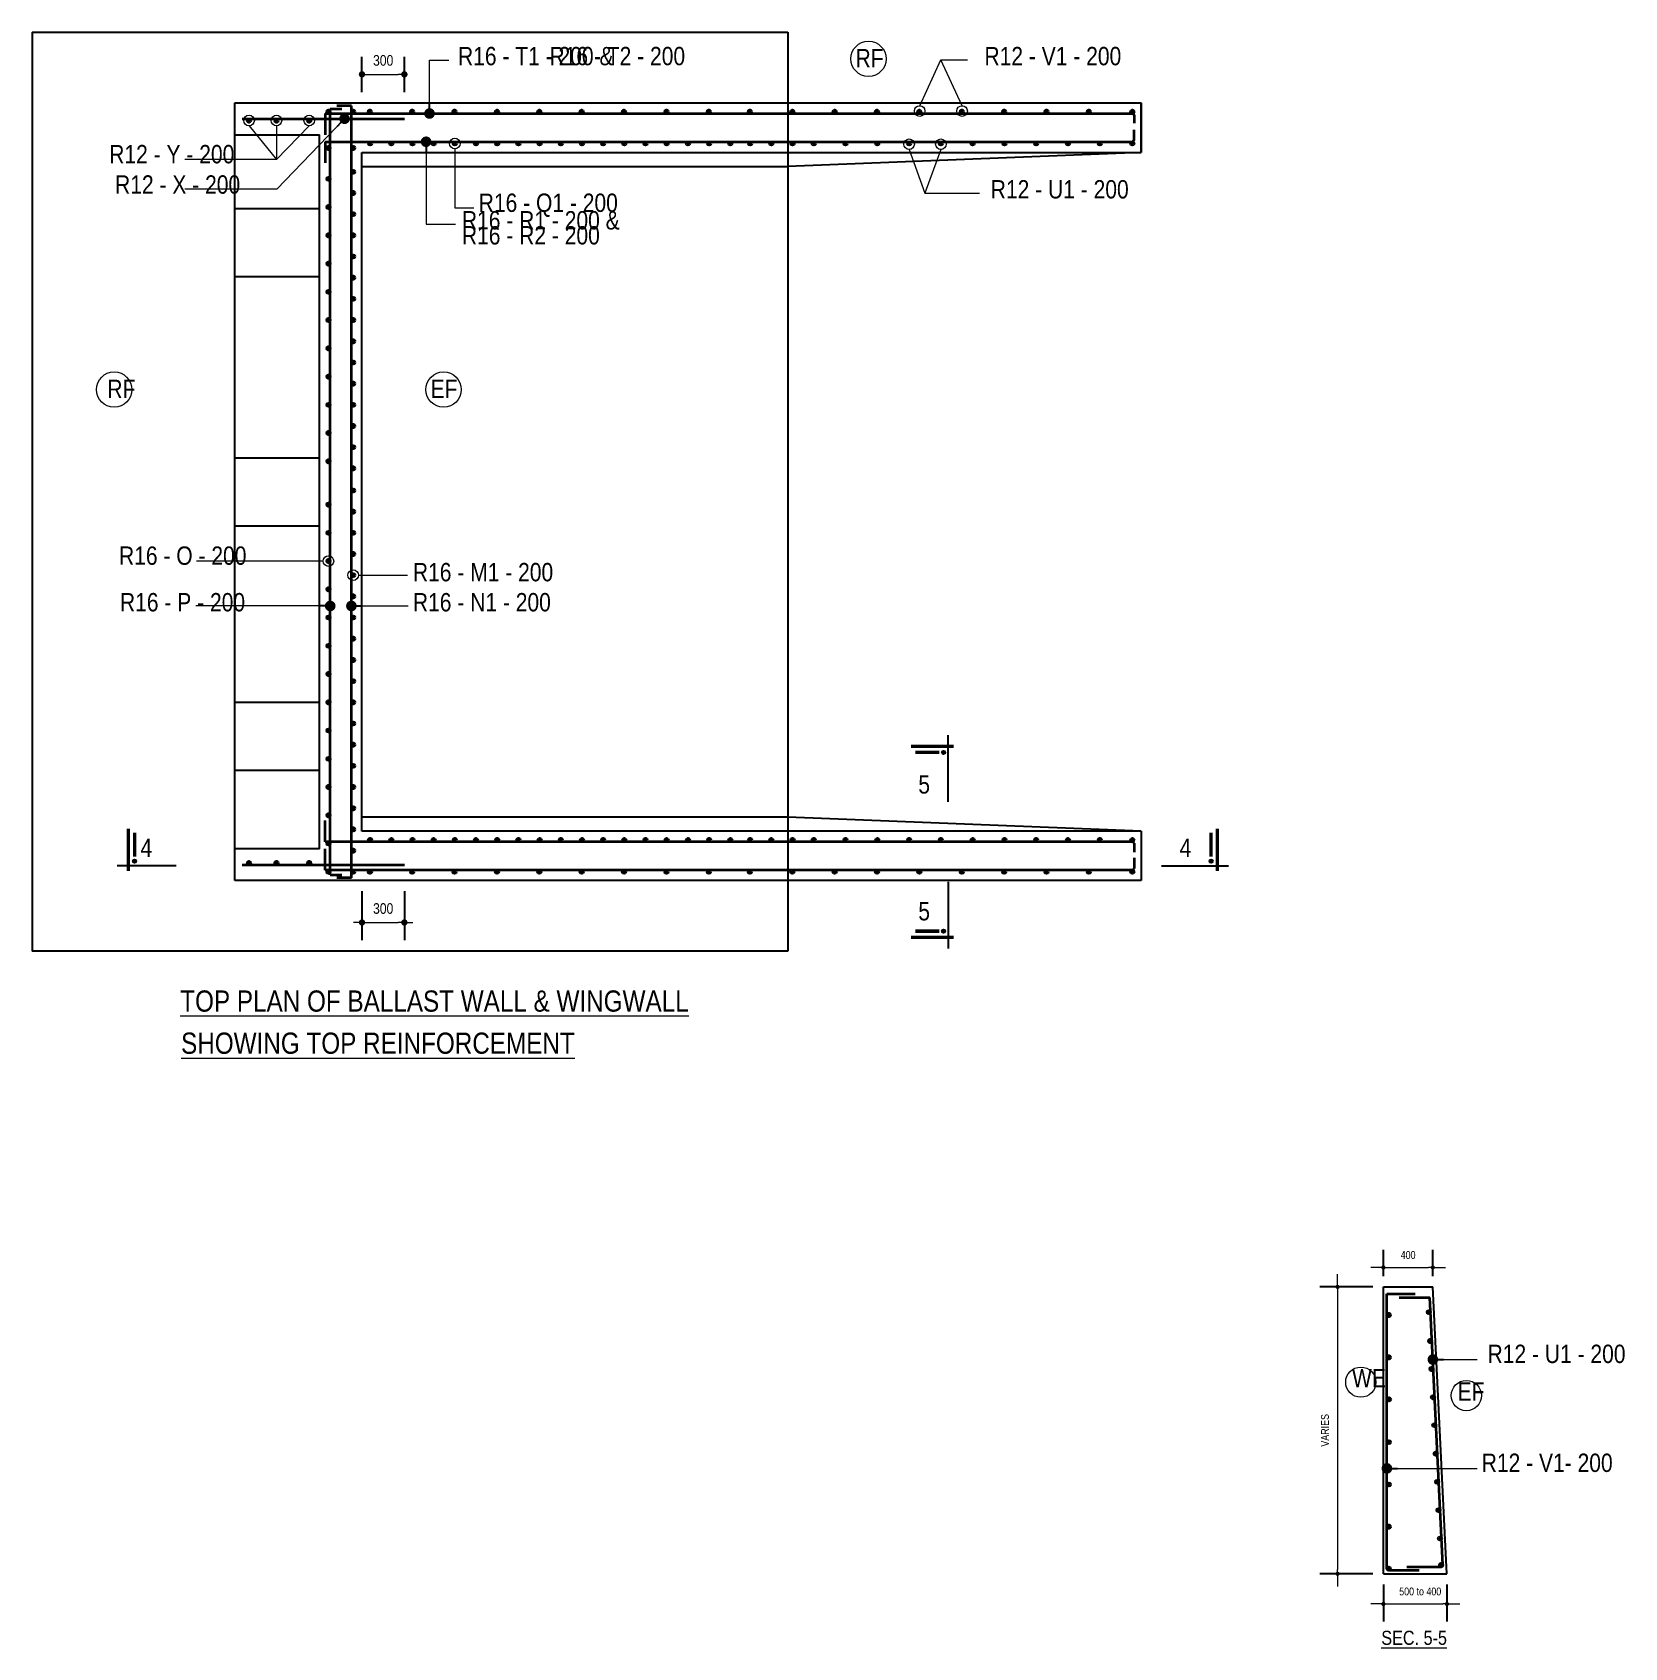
# Model space of a CAD drawing. Header units: millimetres. Extents: x -44822 to 222670, y -173707 to 25116.
# Drawn here: x 164800 to 176073, y -20828 to -9391 of the extents above; entities that cross this region are included whole.
import ezdxf

# ---------------------------------------------------------------- set-up
doc = ezdxf.new("R2010")
doc.units = ezdxf.units.MM
doc.header["$LTSCALE"] = 5
doc.header["$PDMODE"] = 2
for name, color, linetype in [('Abutment W Line', 200, 'Continuous'), ('Extra Line', 70, 'Continuous'), ('L.L', 200, 'Continuous')]:
    doc.layers.add(name, color=color, linetype=linetype)
for name, color, linetype, lineweight in [('Ber', 12, 'Continuous', 35), ('Dimision', 4, 'Continuous', 13), ('Text', 7, 'Continuous', 0)]:
    doc.layers.add(name, color=color, linetype=linetype, lineweight=lineweight)
doc.styles.get("Standard").update_dxf_attribs({"font": 'ARIALN.TTF'})
doc.dimstyles.new('ISO-25', dxfattribs={"dimtxt": 75, "dimasz": 45, "dimexe": 125, "dimexo": 75.625, "dimgap": 60, "dimtad": 1, "dimdec": 0, "dimtxsty": 'Standard', "dimblk": 'DOT', "dimcen": 52.5, "dimclrd": 256, "dimclre": 256, "dimclrt": 256, "dimadec": 0, "dimazin": 0, "dimtfac": 1, "dimtdec": 0, "dimtix": 1, "dimtmove": 0, "dimatfit": 3, "dimldrblk": 'DOT', "dimfxl": 1, "dimlwd": -1, "dimarcsym": 0})

# ---------------------------------------------------------------- blocks, each defined once
blk = doc.blocks.new('_Dot')
at = {"color": 0, "linetype": 'ByBlock', "lineweight": -2}
blk.add_line((-0.5, 0), (-1, 0), dxfattribs=at)
at = {"color": 0, "linetype": 'ByBlock', "const_width": 0.5}
blk.add_lwpolyline([(-0.25, 0, 1), (0.25, 0, 1)], format="xyb", close=True, dxfattribs=at)
blk = doc.blocks.new('*D218')
at = {"layer": 'Defpoints', "color": 0, "lineweight": 50, "transparency": 16777216}
for p in [(174365.1706679075, -18273.23073891256), (174040.4289976003, -20304.73073891257), (174365.1706679075, -20304.73073891257)]:
    blk.add_point(p, dxfattribs=at)
at = {"layer": 'Dimision', "lineweight": -2, "transparency": 16777216}
for p, q in [((174289.5456679075, -18273.23073891256), (173915.4289976003, -18273.23073891256)), ((174289.5456679075, -20304.73073891257), (173915.4289976003, -20304.73073891257))]:
    blk.add_line(p, q, dxfattribs=at)
at = {"layer": 'Dimision', "transparency": 16777216}
blk.add_line((174040.4289976003, -18303.23073891256), (174040.4289976003, -20274.73073891257), dxfattribs=at)
at = {"layer": 'Dimision', "transparency": 16777216, "xscale": 30, "yscale": 30, "zscale": 30}
for p, rotation in [((174040.4289976003, -18273.23073891256), 90), ((174040.4289976003, -20304.73073891257), 270)]:
    blk.add_blockref('_Dot', p, dxfattribs=dict(at, rotation=rotation))
at = {"layer": 'Dimision', "transparency": 16777216, "insert": (173951.9723127435, -19288.98073891261), "char_height": 55, "attachment_point": 5, "rotation": 90}
blk.add_mtext('VARIES ', dxfattribs=at)
blk = doc.blocks.new('*D240')
at = {"layer": 'Defpoints', "color": 0, "lineweight": 50, "transparency": 16777216}
for p in [(174715.1706679075, -18136.13813858928), (174365.1706679075, -18273.23073891256), (174715.1706679075, -18273.23073891256)]:
    blk.add_point(p, dxfattribs=at)
at = {"layer": 'Dimision', "lineweight": -2, "transparency": 16777216}
for p, q in [((174365.1706679075, -18197.60573891256), (174365.1706679075, -18011.13813858928)), ((174715.1706679075, -18197.60573891256), (174715.1706679075, -18011.13813858928))]:
    blk.add_line(p, q, dxfattribs=at)
at = {"layer": 'Dimision', "transparency": 16777216}
blk.add_line((174395.1706679075, -18136.13813858928), (174685.1706679075, -18136.13813858928), dxfattribs=at)
at = {"layer": 'Dimision', "transparency": 16777216, "xscale": 30, "yscale": 30, "zscale": 30, "rotation": 180}
blk.add_blockref('_Dot', (174365.1706679075, -18136.13813858928), dxfattribs=at)
at = {"layer": 'Dimision', "transparency": 16777216, "xscale": 30, "yscale": 30, "zscale": 30}
blk.add_blockref('_Dot', (174715.1706679075, -18136.13813858928), dxfattribs=at)
at = {"layer": 'Dimision', "transparency": 16777216, "insert": (174540.1706679075, -18048.05662426459), "char_height": 55, "attachment_point": 5}
blk.add_mtext('400', dxfattribs=at)
blk = doc.blocks.new('*D241')
at = {"layer": 'Defpoints', "color": 0, "lineweight": 50, "transparency": 16777216}
for p in [(174365.1706679075, -20304.73073891256), (174815.1706679075, -20304.73073891256), (174815.1706679075, -20518.38259250264)]:
    blk.add_point(p, dxfattribs=at)
at = {"layer": 'Dimision', "lineweight": -2, "transparency": 16777216}
for p, q in [((174365.1706679075, -20380.35573891256), (174365.1706679075, -20643.38259250264)), ((174815.1706679075, -20380.35573891256), (174815.1706679075, -20643.38259250264))]:
    blk.add_line(p, q, dxfattribs=at)
at = {"layer": 'Dimision', "transparency": 16777216}
blk.add_line((174395.1706679075, -20518.38259250264), (174785.1706679075, -20518.38259250264), dxfattribs=at)
at = {"layer": 'Dimision', "transparency": 16777216, "xscale": 30, "yscale": 30, "zscale": 30, "rotation": 180}
blk.add_blockref('_Dot', (174365.1706679075, -20518.38259250264), dxfattribs=at)
at = {"layer": 'Dimision', "transparency": 16777216, "xscale": 30, "yscale": 30, "zscale": 30}
blk.add_blockref('_Dot', (174815.1706679075, -20518.38259250264), dxfattribs=at)
at = {"layer": 'Dimision', "transparency": 16777216, "insert": (174625.9718285483, -20430.30107817794), "char_height": 55, "attachment_point": 5}
blk.add_mtext('500 to 400', dxfattribs=at)
blk = doc.blocks.new('*D222')
at = {"layer": 'Defpoints', "color": 0, "lineweight": 50, "transparency": 16777216}
for p in [(167133.91450639, -15397.1179731981), (167433.91450639, -15397.1179731981), (167433.91450639, -15693.30975309738)]:
    blk.add_point(p, dxfattribs=at)
at = {"layer": 'Dimision', "lineweight": -2, "transparency": 16777216}
for p, q in [((167133.91450639, -15472.7429731981), (167133.91450639, -15818.30975309738)), ((167433.91450639, -15472.7429731981), (167433.91450639, -15818.30975309738))]:
    blk.add_line(p, q, dxfattribs=at)
at = {"layer": 'Dimision', "transparency": 16777216}
blk.add_line((167178.91450639, -15693.30975309738), (167388.91450639, -15693.30975309738), dxfattribs=at)
at = {"layer": 'Dimision', "transparency": 16777216, "xscale": 45, "yscale": 45, "zscale": 45, "rotation": 180}
blk.add_blockref('_Dot', (167133.91450639, -15693.30975309738), dxfattribs=at)
at = {"layer": 'Dimision', "transparency": 16777216, "xscale": 45, "yscale": 45, "zscale": 45}
blk.add_blockref('_Dot', (167433.91450639, -15693.30975309738), dxfattribs=at)
at = {"layer": 'Dimision', "transparency": 16777216, "insert": (167283.91450639, -15595.01677901825), "char_height": 75, "attachment_point": 5}
blk.add_mtext('300', dxfattribs=at)
blk = doc.blocks.new('*D225')
at = {"layer": 'Defpoints', "color": 0, "lineweight": 50, "transparency": 16777216}
for p in [(167433.91450639, -9688.61842616419), (167133.91450639, -9890.946732794546), (167433.91450639, -9890.946732794546)]:
    blk.add_point(p, dxfattribs=at)
at = {"layer": 'Dimision', "lineweight": -2, "transparency": 16777216}
for p, q in [((167133.91450639, -9815.321732794546), (167133.91450639, -9563.61842616419)), ((167433.91450639, -9815.321732794546), (167433.91450639, -9563.61842616419))]:
    blk.add_line(p, q, dxfattribs=at)
at = {"layer": 'Dimision', "transparency": 16777216}
blk.add_line((167178.91450639, -9688.61842616419), (167388.91450639, -9688.61842616419), dxfattribs=at)
at = {"layer": 'Dimision', "transparency": 16777216, "xscale": 45, "yscale": 45, "zscale": 45, "rotation": 180}
blk.add_blockref('_Dot', (167133.91450639, -9688.61842616419), dxfattribs=at)
at = {"layer": 'Dimision', "transparency": 16777216, "xscale": 45, "yscale": 45, "zscale": 45}
blk.add_blockref('_Dot', (167433.91450639, -9688.61842616419), dxfattribs=at)
at = {"layer": 'Dimision', "transparency": 16777216, "insert": (167283.91450639, -9590.325452085064), "char_height": 75, "attachment_point": 5}
blk.add_mtext('300', dxfattribs=at)

msp = doc.modelspace()

# ---------------------------------------------------------------- hatches: boundary and pattern name
at = {"layer": 'Ber', "ltscale": 5}
for points in [[(166883.91450639, -9953.446732794546, 1), (166908.91450639, -9953.446732794546, 1)], [(167058.91450639, -9953.42710275959, 1), (167083.91450639, -9953.42710275959, 1)], [(167176.7580531324, -9953.427102759593, 1), (167201.7580531324, -9953.427102759593, 1)], [(167476.7580531324, -9953.427102759593, 1), (167501.7580531324, -9953.427102759593, 1)], [(167776.7580531324, -9953.427102759593, 1), (167801.7580531324, -9953.427102759593, 1)], [(168076.7580531324, -9953.427102759593, 1), (168101.7580531324, -9953.427102759593, 1)], [(168376.7580531324, -9953.427102759593, 1), (168401.7580531324, -9953.427102759593, 1)], [(168676.7580531324, -9953.427102759593, 1), (168701.7580531324, -9953.427102759593, 1)], [(168976.7580531324, -9953.427102759593, 1), (169001.7580531324, -9953.427102759593, 1)], [(169276.7580531324, -9953.427102759593, 1), (169301.7580531324, -9953.427102759593, 1)], [(169576.7580531324, -9953.427102759593, 1), (169601.7580531324, -9953.427102759593, 1)], [(169867.633229141, -9953.427102759593, 1), (169892.633229141, -9953.427102759593, 1)], [(170167.633229141, -9953.427102759593, 1), (170192.633229141, -9953.427102759593, 1)], [(170467.633229141, -9953.427102759593, 1), (170492.633229141, -9953.427102759593, 1)], [(170767.633229141, -9953.427102759593, 1), (170792.633229141, -9953.427102759593, 1)], [(171067.633229141, -9953.427102759593, 1), (171092.633229141, -9953.427102759593, 1)], [(171367.633229141, -9953.427102759593, 1), (171392.633229141, -9953.427102759593, 1)], [(171667.633229141, -9953.427102759593, 1), (171692.633229141, -9953.427102759593, 1)], [(171967.633229141, -9953.427102759593, 1), (171992.633229141, -9953.427102759593, 1)], [(172267.633229141, -9953.427102759593, 1), (172292.633229141, -9953.427102759593, 1)], [(172574.7896823986, -9953.427102759626, 1), (172599.7896823986, -9953.427102759626, 1)], [(166321.8108496323, -10016.11015127104, 1), (166346.8108496323, -10016.11015127104, 1)], [(166515.7215920606, -10016.11015127104, 1), (166540.7215920606, -10016.11015127104, 1)], [(166747.9047182208, -10016.11015127104, 1), (166772.9047182208, -10016.11015127104, 1)], [(167178.91450639, -10178.44673279455, 1), (167203.91450639, -10178.44673279455, 1)], [(167328.91450639, -10178.44673279455, 1), (167353.91450639, -10178.44673279455, 1)], [(167478.91450639, -10178.44673279455, 1), (167503.91450639, -10178.44673279455, 1)], [(167628.91450639, -10178.44673279455, 1), (167653.91450639, -10178.44673279455, 1)], [(167778.91450639, -10178.44673279455, 1), (167803.91450639, -10178.44673279455, 1)], [(167928.91450639, -10178.44673279455, 1), (167953.91450639, -10178.44673279455, 1)], [(168078.91450639, -10178.44673279455, 1), (168103.91450639, -10178.44673279455, 1)], [(168228.91450639, -10178.44673279455, 1), (168253.91450639, -10178.44673279455, 1)], [(168378.91450639, -10178.44673279455, 1), (168403.91450639, -10178.44673279455, 1)], [(168528.91450639, -10178.44673279455, 1), (168553.91450639, -10178.44673279455, 1)], [(168678.91450639, -10178.44673279455, 1), (168703.91450639, -10178.44673279455, 1)], [(168828.91450639, -10178.44673279455, 1), (168853.91450639, -10178.44673279455, 1)], [(168978.91450639, -10178.44673279455, 1), (169003.91450639, -10178.44673279455, 1)], [(169128.91450639, -10178.44673279455, 1), (169153.91450639, -10178.44673279455, 1)], [(169278.91450639, -10178.44673279455, 1), (169303.91450639, -10178.44673279455, 1)], [(169428.91450639, -10178.44673279455, 1), (169453.91450639, -10178.44673279455, 1)], [(169578.91450639, -10178.44673279455, 1), (169603.91450639, -10178.44673279455, 1)], [(169728.91450639, -10178.44673279455, 1), (169753.91450639, -10178.44673279455, 1)], [(169869.7896823986, -10178.44673279455, 1), (169894.7896823986, -10178.44673279455, 1)], [(170019.7896823986, -10178.44673279455, 1), (170044.7896823986, -10178.44673279455, 1)], [(170169.7896823986, -10178.44673279455, 1), (170194.7896823986, -10178.44673279455, 1)], [(170319.7896823986, -10178.44673279455, 1), (170344.7896823986, -10178.44673279455, 1)], [(170544.7896823986, -10178.44673279455, 1), (170569.7896823986, -10178.44673279455, 1)], [(170769.7896823986, -10178.44673279455, 1), (170794.7896823986, -10178.44673279455, 1)], [(170994.7896823986, -10178.44673279455, 1), (171019.7896823986, -10178.44673279455, 1)], [(171219.7896823986, -10178.44673279455, 1), (171244.7896823986, -10178.44673279455, 1)], [(171444.7896823986, -10178.44673279455, 1), (171469.7896823986, -10178.44673279455, 1)], [(171669.7896823986, -10178.44673279455, 1), (171694.7896823986, -10178.44673279455, 1)], [(171894.7896823986, -10178.44673279455, 1), (171919.7896823986, -10178.44673279455, 1)], [(172119.7896823986, -10178.44673279455, 1), (172144.7896823986, -10178.44673279455, 1)], [(172344.7896823986, -10178.44673279455, 1), (172369.7896823986, -10178.44673279455, 1)], [(172574.7896823986, -10178.44673279453, 1), (172599.7896823986, -10178.44673279453, 1)], [(166883.91450639, -10209.38523596965, 1), (166908.91450639, -10209.38523596965, 1)], [(167058.91450639, -10209.36560593469, 1), (167083.91450639, -10209.36560593469, 1)], [(167058.91450639, -10378.42710275959, 1), (167083.91450639, -10378.42710275959, 1)], [(166883.91450639, -10428.44673279455, 1), (166908.91450639, -10428.44673279455, 1)], [(167058.91450639, -10528.42710275959, 1), (167083.91450639, -10528.42710275959, 1)], [(166883.91450639, -10628.44673279455, 1), (166908.91450639, -10628.44673279455, 1)], [(167058.91450639, -10678.42710275959, 1), (167083.91450639, -10678.42710275959, 1)], [(166883.91450639, -10828.44673279455, 1), (166908.91450639, -10828.44673279455, 1)], [(167058.91450639, -10828.42710275959, 1), (167083.91450639, -10828.42710275959, 1)], [(167058.91450639, -10978.42710275959, 1), (167083.91450639, -10978.42710275959, 1)], [(166883.91450639, -11028.44673279455, 1), (166908.91450639, -11028.44673279455, 1)], [(167058.91450639, -11128.42710275959, 1), (167083.91450639, -11128.42710275959, 1)], [(166883.91450639, -11228.44673279455, 1), (166908.91450639, -11228.44673279455, 1)], [(167058.91450639, -11278.42710275959, 1), (167083.91450639, -11278.42710275959, 1)], [(166883.91450639, -11428.44673279455, 1), (166908.91450639, -11428.44673279455, 1)], [(167058.91450639, -11428.42710275959, 1), (167083.91450639, -11428.42710275959, 1)], [(166883.91450639, -11628.44673279455, 1), (166908.91450639, -11628.44673279455, 1)], [(167058.91450639, -11578.42710275959, 1), (167083.91450639, -11578.42710275959, 1)], [(167058.91450639, -11728.42710275959, 1), (167083.91450639, -11728.42710275959, 1)], [(166883.91450639, -11828.44673279455, 1), (166908.91450639, -11828.44673279455, 1)], [(167058.91450639, -11878.42710275959, 1), (167083.91450639, -11878.42710275959, 1)], [(166883.91450639, -12028.44673279455, 1), (166908.91450639, -12028.44673279455, 1)], [(167058.91450639, -12028.42710275959, 1), (167083.91450639, -12028.42710275959, 1)], [(166883.91450639, -12228.44673279455, 1), (166908.91450639, -12228.44673279455, 1)], [(167058.91450639, -12178.42710275959, 1), (167083.91450639, -12178.42710275959, 1)], [(167058.91450639, -12328.42710275959, 1), (167083.91450639, -12328.42710275959, 1)], [(166883.91450639, -12428.44673279455, 1), (166908.91450639, -12428.44673279455, 1)], [(167058.91450639, -12478.42710275959, 1), (167083.91450639, -12478.42710275959, 1)], [(167083.91450639, -12634.59834316314, 1), (167058.91450639, -12634.59834316314, 1)], [(166908.91450639, -12734.6179731981, 1), (166883.91450639, -12734.6179731981, 1)], [(167083.91450639, -12784.59834316314, 1), (167058.91450639, -12784.59834316314, 1)], [(166908.91450639, -12934.6179731981, 1), (166883.91450639, -12934.6179731981, 1)], [(167083.91450639, -12934.59834316314, 1), (167058.91450639, -12934.59834316314, 1)], [(166908.91450639, -13134.6179731981, 1), (166883.91450639, -13134.6179731981, 1)], [(167083.91450639, -13084.59834316314, 1), (167058.91450639, -13084.59834316314, 1)], [(167083.91450639, -13234.59834316314, 1), (167058.91450639, -13234.59834316314, 1)], [(166908.91450639, -13334.6179731981, 1), (166883.91450639, -13334.6179731981, 1)], [(167083.91450639, -13384.59834316314, 1), (167058.91450639, -13384.59834316314, 1)], [(166908.91450639, -13534.6179731981, 1), (166883.91450639, -13534.6179731981, 1)], [(167083.91450639, -13534.59834316314, 1), (167058.91450639, -13534.59834316314, 1)], [(166908.91450639, -13734.6179731981, 1), (166883.91450639, -13734.6179731981, 1)], [(167083.91450639, -13684.59834316314, 1), (167058.91450639, -13684.59834316314, 1)], [(167083.91450639, -13834.59834316314, 1), (167058.91450639, -13834.59834316314, 1)], [(166908.91450639, -13934.6179731981, 1), (166883.91450639, -13934.6179731981, 1)], [(167083.91450639, -13984.59834316314, 1), (167058.91450639, -13984.59834316314, 1)], [(166908.91450639, -14134.6179731981, 1), (166883.91450639, -14134.6179731981, 1)], [(167083.91450639, -14134.59834316314, 1), (167058.91450639, -14134.59834316314, 1)], [(167083.91450639, -14284.59834316314, 1), (167058.91450639, -14284.59834316314, 1)], [(166908.91450639, -14334.6179731981, 1), (166883.91450639, -14334.6179731981, 1)], [(166908.91450639, -14534.6179731981, 1), (166883.91450639, -14534.6179731981, 1)], [(167083.91450639, -14434.59834316314, 1), (167058.91450639, -14434.59834316314, 1)], [(167083.91450639, -14584.59834316314, 1), (167058.91450639, -14584.59834316314, 1)], [(166908.91450639, -14734.6179731981, 1), (166883.91450639, -14734.6179731981, 1)], [(167083.91450639, -14734.59834316314, 1), (167058.91450639, -14734.59834316314, 1)], [(166908.91450639, -14934.6179731981, 1), (166883.91450639, -14934.6179731981, 1)], [(167083.91450639, -14884.59834316314, 1), (167058.91450639, -14884.59834316314, 1)], [(167083.91450639, -15034.59834316314, 1), (167058.91450639, -15034.59834316314, 1)], [(166908.91450639, -15134.6179731981, 1), (166883.91450639, -15134.6179731981, 1)], [(167083.91450639, -15184.59834316314, 1), (167058.91450639, -15184.59834316314, 1)], [(167203.4535326112, -15109.61797319809, 1), (167178.4535326112, -15109.61797319809, 1)], [(167203.91450639, -15109.6179731981, 1), (167178.91450639, -15109.6179731981, 1)], [(167353.91450639, -15109.6179731981, 1), (167328.91450639, -15109.6179731981, 1)], [(167503.91450639, -15109.6179731981, 1), (167478.91450639, -15109.6179731981, 1)], [(167653.91450639, -15109.6179731981, 1), (167628.91450639, -15109.6179731981, 1)], [(167803.91450639, -15109.6179731981, 1), (167778.91450639, -15109.6179731981, 1)], [(167953.91450639, -15109.6179731981, 1), (167928.91450639, -15109.6179731981, 1)], [(168103.91450639, -15109.6179731981, 1), (168078.91450639, -15109.6179731981, 1)], [(168253.91450639, -15109.6179731981, 1), (168228.91450639, -15109.6179731981, 1)], [(168403.91450639, -15109.6179731981, 1), (168378.91450639, -15109.6179731981, 1)], [(168553.91450639, -15109.6179731981, 1), (168528.91450639, -15109.6179731981, 1)], [(168703.91450639, -15109.6179731981, 1), (168678.91450639, -15109.6179731981, 1)], [(168853.91450639, -15109.6179731981, 1), (168828.91450639, -15109.6179731981, 1)], [(169003.91450639, -15109.6179731981, 1), (168978.91450639, -15109.6179731981, 1)], [(169153.91450639, -15109.6179731981, 1), (169128.91450639, -15109.6179731981, 1)], [(169303.91450639, -15109.6179731981, 1), (169278.91450639, -15109.6179731981, 1)], [(169453.91450639, -15109.6179731981, 1), (169428.91450639, -15109.6179731981, 1)], [(169603.91450639, -15109.6179731981, 1), (169578.91450639, -15109.6179731981, 1)], [(169753.91450639, -15109.6179731981, 1), (169728.91450639, -15109.6179731981, 1)], [(169894.7896823985, -15109.6179731981, 1), (169869.7896823985, -15109.6179731981, 1)], [(170044.7896823985, -15109.6179731981, 1), (170019.7896823985, -15109.6179731981, 1)], [(170194.7896823985, -15109.6179731981, 1), (170169.7896823985, -15109.6179731981, 1)], [(170344.7896823985, -15109.6179731981, 1), (170319.7896823985, -15109.6179731981, 1)], [(170569.7896823985, -15109.6179731981, 1), (170544.7896823985, -15109.6179731981, 1)], [(170794.7896823985, -15109.6179731981, 1), (170769.7896823985, -15109.6179731981, 1)], [(171019.7896823985, -15109.6179731981, 1), (170994.7896823985, -15109.6179731981, 1)], [(171244.7896823985, -15109.6179731981, 1), (171219.7896823985, -15109.6179731981, 1)], [(171469.7896823985, -15109.6179731981, 1), (171444.7896823985, -15109.6179731981, 1)], [(171694.7896823985, -15109.6179731981, 1), (171669.7896823985, -15109.6179731981, 1)], [(171919.7896823985, -15109.6179731981, 1), (171894.7896823985, -15109.6179731981, 1)], [(172144.7896823985, -15109.6179731981, 1), (172119.7896823985, -15109.6179731981, 1)], [(172369.7896823985, -15109.6179731981, 1), (172344.7896823985, -15109.6179731981, 1)], [(172599.7896823986, -15109.61797319808, 1), (172574.7896823986, -15109.61797319808, 1)], [(166321.8108496323, -15271.9545547216, -1), (166346.8108496323, -15271.9545547216, -1)], [(166515.7215920606, -15271.9545547216, -1), (166540.7215920606, -15271.9545547216, -1)], [(166747.9047182208, -15271.9545547216, -1), (166772.9047182208, -15271.9545547216, -1)], [(166908.91450639, -15334.6179731981, 1), (166883.91450639, -15334.6179731981, 1)], [(167083.91450639, -15334.59834316314, 1), (167058.91450639, -15334.59834316314, 1)], [(167201.7580531324, -15334.6179731981, 1), (167176.7580531324, -15334.6179731981, 1)], [(167203.4535326112, -15334.60379333856, 1), (167178.4535326112, -15334.60379333856, 1)], [(167501.7580531324, -15334.6179731981, 1), (167476.7580531324, -15334.6179731981, 1)], [(167801.7580531324, -15334.6179731981, 1), (167776.7580531324, -15334.6179731981, 1)], [(168101.7580531324, -15334.6179731981, 1), (168076.7580531324, -15334.6179731981, 1)], [(168401.7580531324, -15334.6179731981, 1), (168376.7580531324, -15334.6179731981, 1)], [(168701.7580531324, -15334.6179731981, 1), (168676.7580531324, -15334.6179731981, 1)], [(169001.7580531324, -15334.6179731981, 1), (168976.7580531324, -15334.6179731981, 1)], [(169301.7580531324, -15334.6179731981, 1), (169276.7580531324, -15334.6179731981, 1)], [(169601.7580531324, -15334.6179731981, 1), (169576.7580531324, -15334.6179731981, 1)], [(169892.633229141, -15334.6179731981, 1), (169867.633229141, -15334.6179731981, 1)], [(170192.633229141, -15334.6179731981, 1), (170167.633229141, -15334.6179731981, 1)], [(170492.633229141, -15334.6179731981, 1), (170467.633229141, -15334.6179731981, 1)], [(170792.633229141, -15334.6179731981, 1), (170767.633229141, -15334.6179731981, 1)], [(171092.633229141, -15334.6179731981, 1), (171067.633229141, -15334.6179731981, 1)], [(171392.633229141, -15334.6179731981, 1), (171367.633229141, -15334.6179731981, 1)], [(171692.633229141, -15334.6179731981, 1), (171667.633229141, -15334.6179731981, 1)], [(171992.633229141, -15334.6179731981, 1), (171967.633229141, -15334.6179731981, 1)], [(172292.633229141, -15334.6179731981, 1), (172267.633229141, -15334.6179731981, 1)], [(172599.7896823986, -15334.61797319813, 1), (172574.7896823986, -15334.61797319813, 1)], [(174391.2190670502, -18472.43946881799, 1), (174416.2190670502, -18472.43946881796), (174416.1586366735, -18471.21182571572, 0.9519860922497524)], [(174673.9731598093, -18452.66829850084, 1), (174698.9731598093, -18452.66829850081), (174698.9127294327, -18451.44065539856, 0.95198609224989)], [(174683.9921414551, -18656.20391063533, 1), (174708.9921414551, -18656.20391063528), (174708.9317110784, -18654.97626753306, 0.9519860922493358)], [(174391.2190670502, -18772.43946881799, 1), (174416.2190670502, -18772.43946881796), (174416.1586366735, -18771.21182571572, 0.9519860922497524)], [(174693.7355605833, -18854.1414702233, 1), (174718.7355605833, -18854.14147022325), (174718.6751302066, -18852.91382712104, 0.9519860922493358)], [(174391.7623116067, -19069.94471030673, 1), (174416.7623116067, -19069.9447103067), (174416.70188123, -19068.71706720446, 0.9519860922497524)], [(174703.6095093251, -19054.7307389124, 1), (174728.6095093251, -19054.73073891236), (174728.5490789484, -19053.50309581014, 0.9519860922493358)], [(174713.3598087483, -19252.80807169574, 1), (174738.3598087483, -19252.80807169569), (174738.2993783716, -19251.58042859348, 0.9519860922493358)], [(174391.2190670502, -19372.43946881799, 1), (174416.2190670502, -19372.43946881796), (174416.1586366735, -19371.21182571572, 0.9519860922497524)], [(174723.299393647, -19454.7307389124, 1), (174748.299393647, -19454.73073891236), (174748.2389632703, -19453.50309581014, 0.9519860922493358)], [(174391.2190670502, -19672.43946881799, 1), (174416.2190670502, -19672.43946881796), (174416.1586366735, -19671.21182571572, 0.9519860922497524)], [(174733.1153292271, -19654.1414702233, 1), (174758.1153292271, -19654.14147022325), (174758.0548988504, -19652.91382712104, 0.9519860922493358)], [(174742.9892779689, -19854.7307389124, 1), (174767.9892779689, -19854.73073891236), (174767.9288475922, -19853.50309581014, 0.9519860922493358)], [(174391.3203628459, -19971.34161240178, 1), (174416.3203628459, -19971.34161240175), (174416.2599324692, -19970.11396929951, 0.9519860922497524)], [(174752.8343370025, -20054.73311318104, 1), (174777.8343370025, -20054.733113181), (174777.7739066259, -20053.50547007878, 0.9519860922493358)], [(174762.0487183676, -20242.23073891256, 1), (174787.0487183676, -20242.23073891252), (174786.9882879909, -20241.0030958103, 0.9519860922493358)], [(174390.1706679074, -20267.23073891256, 1), (174415.1706679074, -20267.23073891253), (174415.1102375308, -20266.00309581029, 0.9519860922497524)]]:
    msp.add_hatch(color=256, dxfattribs=at).paths.add_polyline_path(points)
at = {"layer": 'Extra Line'}
for points in [[(171239.2797866934, -14489.18969089471, -1), (171263.7150847463, -14489.18969089471, -1)], [(165535.9363077411, -15259.54947341318, 1), (165511.5010096882, -15259.54947341318, 1)], [(173133.15116124, -15259.54947341318, 1), (173157.5864592929, -15259.54947341318, 1)], [(171239.2797866934, -15755.04625550149, 1), (171263.7150847463, -15755.04625550149, 1)]]:
    msp.add_hatch(color=256, dxfattribs=at).paths.add_polyline_path(points)

# ---------------------------------------------------------------- linework, layer by layer
at = {"layer": 'Abutment W Line', "ltscale": 5}
for p, q in [((166233.91450639, -9890.946732794546), (172649.7896823985, -9890.946732794546)), ((166233.91450639, -15397.1179731981), (166233.91450639, -9890.946732794546)), ((172649.7896823985, -9890.946732794546), (172649.7896823985, -10240.94673279455)), ((172649.7896823985, -10240.94673279455), (172649.7896823985, -9890.946732794546)), ((166233.91450639, -10115.94673279455), (166833.91450639, -10115.94673279455)), ((166833.91450639, -15172.1179731981), (166833.91450639, -10115.94673279455)), ((167133.91450639, -10240.94673279455), (172649.7896823985, -10240.94673279455)), ((167133.91450639, -15047.1179731981), (167133.91450639, -10240.94673279455)), ((167133.91450639, -10340.94673279455), (170149.7896823985, -10340.94673279455)), ((166233.91450639, -10638.11548419224), (166833.91450639, -10638.11548419224)), ((166233.91450639, -11120.3222338128), (166833.91450639, -11120.3222338128)), ((166233.91450639, -12402.92897818604), (166833.91450639, -12402.92897818604)), ((166233.91450639, -12885.1357278066), (166833.91450639, -12885.1357278066)), ((166233.91450639, -14132.96338184693), (166833.91450639, -14132.96338184693)), ((166233.91450639, -14615.17013146749), (166833.91450639, -14615.17013146749)), ((170149.7896823985, -14947.1179731981), (167133.91450639, -14947.1179731981)), ((172649.7896823985, -15047.1179731981), (170149.7896823985, -14947.1179731981)), ((172649.7896823985, -15047.1179731981), (167133.91450639, -15047.1179731981)), ((172649.7896823985, -15047.1179731981), (172649.7896823985, -15397.1179731981)), ((166833.91450639, -15172.1179731981), (166233.91450639, -15172.1179731981)), ((172649.7896823985, -15397.1179731981), (166233.91450639, -15397.1179731981))]:
    msp.add_line(p, q, dxfattribs=at)
at = {"layer": 'Abutment W Line'}
for p, q in [((172649.7896823985, -10240.94673279455), (170149.7896823985, -10340.94673279455)), ((174365.1706679075, -20304.73073891256), (174365.1706679075, -18273.23073891256)), ((174365.1706679075, -18273.23073891256), (174715.1706679075, -18273.23073891256)), ((174815.1706679075, -20304.73073891256), (174715.1706679075, -18273.23073891256)), ((174365.1706679075, -20304.73073891256), (174815.1706679075, -20304.73073891256))]:
    msp.add_line(p, q, dxfattribs=at)
at = {"layer": 'Ber', "ltscale": 5}
for p, q in [((166908.91450639, -15354.89785835572), (166908.91450639, -9933.166847636923)), ((166908.91450639, -9933.166847636923), (166992.3227241715, -9933.166847636923)), ((167058.91450639, -9910.552171285235), (166955.904811673, -9910.552171285235)), ((167058.91450639, -15377.51253470741), (167058.91450639, -9910.552171285235)), ((166284.5922197254, -10002.9451040474), (167433.91450639, -10002.9451040474)), ((166873.8850816157, -9965.946732794551), (172588.4080715554, -9965.92170437999)), ((172600.9080715554, -9978.42170437999), (172600.9080715554, -10033.90065035674)), ((166873.8850816157, -10165.98357909138), (172586.330620476, -10165.98357909139)), ((172598.830620476, -10081.54567413803), (172598.830620476, -10155.98357909139)), ((172589.7896823985, -15122.1179731981), (166873.8850816157, -15122.11797319809)), ((172599.7896823985, -15132.1179731981), (172599.7896823985, -15196.27572403397)), ((166284.5922197254, -15285.11960194525), (167433.91450639, -15285.11960194525)), ((172589.7896823985, -15322.1179731981), (166873.8850816157, -15322.11797319809)), ((172599.7896823985, -15235.0613193612), (172599.7896823985, -15312.1179731981)), ((166908.91450639, -15354.89785835572), (166992.3227241715, -15354.89785835572)), ((167058.91450639, -15377.51253470741), (166955.904811673, -15377.51253470741))]:
    msp.add_line(p, q, dxfattribs=at)
at = {"layer": 'Ber'}
for p, q in [((174390.1706679074, -20267.23073891256), (174390.1706679075, -18323.23073891256)), ((174390.1706679075, -18323.23073891256), (174589.3875531146, -18323.23073891256)), ((174477.4640688914, -18348.23073891256), (174693.8322511414, -18348.23073891255)), ((174787.0336016328, -20241.61617414439), (174693.8322511414, -18348.23073891255)), ((174402.6706679074, -20279.73073891256), (174619.2298400102, -20279.73073891256)), ((174531.1826463668, -20254.73073891256), (174774.5487183676, -20254.73073891255))]:
    msp.add_line(p, q, dxfattribs=at)
at = {"layer": 'Ber', "ltscale": 5}
for points in [[(166873.8850816157, -9965.946732794551), (166873.8850816157, -10115.94673279455)], [(166873.8850816157, -10165.94673279455), (166873.8850816157, -10315.94673279455)], [(166873.8850816157, -15122.11797319809), (166873.8850816157, -14972.11797319809)], [(166873.8850816157, -15322.11797319809), (166873.8850816157, -15172.11797319809)]]:
    msp.add_lwpolyline(points, dxfattribs=at)
for centre in [(166896.41450639, -9953.446732794546), (167071.41450639, -9953.42710275959), (167189.2580531324, -9953.427102759593), (167489.2580531324, -9953.427102759593), (167789.2580531324, -9953.427102759593), (168089.2580531324, -9953.427102759593), (168389.2580531324, -9953.427102759593), (168689.2580531324, -9953.427102759593), (168989.2580531324, -9953.427102759593), (169289.2580531324, -9953.427102759593), (169589.2580531324, -9953.427102759593), (169880.133229141, -9953.427102759593), (170180.133229141, -9953.427102759593), (170480.133229141, -9953.427102759593), (170780.133229141, -9953.427102759593), (171080.133229141, -9953.427102759593), (171380.133229141, -9953.427102759593), (171680.133229141, -9953.427102759593), (171980.133229141, -9953.427102759593), (172280.133229141, -9953.427102759593), (172587.2896823986, -9953.427102759626), (166334.3108496323, -10016.11015127104), (166528.2215920606, -10016.11015127104), (166760.4047182208, -10016.11015127104), (167191.41450639, -10178.44673279455), (167341.41450639, -10178.44673279455), (167491.41450639, -10178.44673279455), (167641.41450639, -10178.44673279455), (167791.41450639, -10178.44673279455), (167941.41450639, -10178.44673279455), (168091.41450639, -10178.44673279455), (168241.41450639, -10178.44673279455), (168391.41450639, -10178.44673279455), (168541.41450639, -10178.44673279455), (168691.41450639, -10178.44673279455), (168841.41450639, -10178.44673279455), (168991.41450639, -10178.44673279455), (169141.41450639, -10178.44673279455), (169291.41450639, -10178.44673279455), (169441.41450639, -10178.44673279455), (169591.41450639, -10178.44673279455), (169741.41450639, -10178.44673279455), (169882.2896823986, -10178.44673279455), (170032.2896823986, -10178.44673279455), (170182.2896823986, -10178.44673279455), (170332.2896823986, -10178.44673279455), (170557.2896823986, -10178.44673279455), (170782.2896823986, -10178.44673279455), (171007.2896823986, -10178.44673279455), (171232.2896823986, -10178.44673279455), (171457.2896823986, -10178.44673279455), (171682.2896823986, -10178.44673279455), (171907.2896823986, -10178.44673279455), (172132.2896823986, -10178.44673279455), (172357.2896823986, -10178.44673279455), (172587.2896823986, -10178.44673279453), (166896.41450639, -10209.38523596965), (167071.41450639, -10209.36560593469), (167071.41450639, -10378.42710275959), (166896.41450639, -10428.44673279455), (167071.41450639, -10528.42710275959), (166896.41450639, -10628.44673279455), (167071.41450639, -10678.42710275959), (166896.41450639, -10828.44673279455), (167071.41450639, -10828.42710275959), (167071.41450639, -10978.42710275959), (166896.41450639, -11028.44673279455), (167071.41450639, -11128.42710275959), (166896.41450639, -11228.44673279455), (167071.41450639, -11278.42710275959), (166896.41450639, -11428.44673279455), (167071.41450639, -11428.42710275959), (166896.41450639, -11628.44673279455), (167071.41450639, -11578.42710275959), (167071.41450639, -11728.42710275959), (166896.41450639, -11828.44673279455), (167071.41450639, -11878.42710275959), (166896.41450639, -12028.44673279455), (167071.41450639, -12028.42710275959), (166896.41450639, -12228.44673279455), (167071.41450639, -12178.42710275959), (167071.41450639, -12328.42710275959), (166896.41450639, -12428.44673279455), (167071.41450639, -12478.42710275959), (167071.41450639, -12634.59834316314), (166896.41450639, -12734.6179731981), (167071.41450639, -12784.59834316314), (166896.41450639, -12934.6179731981), (167071.41450639, -12934.59834316314), (166896.41450639, -13134.6179731981), (167071.41450639, -13084.59834316314), (167071.41450639, -13234.59834316314), (166896.41450639, -13334.6179731981), (167071.41450639, -13384.59834316314), (166896.41450639, -13534.6179731981), (167071.41450639, -13534.59834316314), (166896.41450639, -13734.6179731981), (167071.41450639, -13684.59834316314), (167071.41450639, -13834.59834316314), (166896.41450639, -13934.6179731981), (167071.41450639, -13984.59834316314), (166896.41450639, -14134.6179731981), (167071.41450639, -14134.59834316314), (167071.41450639, -14284.59834316314), (166896.41450639, -14334.6179731981), (166896.41450639, -14534.6179731981), (167071.41450639, -14434.59834316314), (167071.41450639, -14584.59834316314), (166896.41450639, -14734.6179731981), (167071.41450639, -14734.59834316314), (166896.41450639, -14934.6179731981), (167071.41450639, -14884.59834316314), (167071.41450639, -15034.59834316314), (166896.41450639, -15134.6179731981), (167071.41450639, -15184.59834316314), (167190.9535326112, -15109.61797319809), (167191.41450639, -15109.6179731981), (167341.41450639, -15109.6179731981), (167491.41450639, -15109.6179731981), (167641.41450639, -15109.6179731981), (167791.41450639, -15109.6179731981), (167941.41450639, -15109.6179731981), (168091.41450639, -15109.6179731981), (168241.41450639, -15109.6179731981), (168391.41450639, -15109.6179731981), (168541.41450639, -15109.6179731981), (168691.41450639, -15109.6179731981), (168841.41450639, -15109.6179731981), (168991.41450639, -15109.6179731981), (169141.41450639, -15109.6179731981), (169291.41450639, -15109.6179731981), (169441.41450639, -15109.6179731981), (169591.41450639, -15109.6179731981), (169741.41450639, -15109.6179731981), (169882.2896823985, -15109.6179731981), (170032.2896823985, -15109.6179731981), (170182.2896823985, -15109.6179731981), (170332.2896823985, -15109.6179731981), (170557.2896823985, -15109.6179731981), (170782.2896823985, -15109.6179731981), (171007.2896823985, -15109.6179731981), (171232.2896823985, -15109.6179731981), (171457.2896823985, -15109.6179731981), (171682.2896823985, -15109.6179731981), (171907.2896823985, -15109.6179731981), (172132.2896823985, -15109.6179731981), (172357.2896823985, -15109.6179731981), (172587.2896823986, -15109.61797319808), (166334.3108496323, -15271.9545547216), (166528.2215920606, -15271.9545547216), (166760.4047182208, -15271.9545547216), (166896.41450639, -15334.6179731981), (167071.41450639, -15334.59834316314), (167189.2580531324, -15334.6179731981), (167190.9535326112, -15334.60379333856), (167489.2580531324, -15334.6179731981), (167789.2580531324, -15334.6179731981), (168089.2580531324, -15334.6179731981), (168389.2580531324, -15334.6179731981), (168689.2580531324, -15334.6179731981), (168989.2580531324, -15334.6179731981), (169289.2580531324, -15334.6179731981), (169589.2580531324, -15334.6179731981), (169880.133229141, -15334.6179731981), (170180.133229141, -15334.6179731981), (170480.133229141, -15334.6179731981), (170780.133229141, -15334.6179731981), (171080.133229141, -15334.6179731981), (171380.133229141, -15334.6179731981), (171680.133229141, -15334.6179731981), (171980.133229141, -15334.6179731981), (172280.133229141, -15334.6179731981), (172587.2896823986, -15334.61797319813), (174403.7190670502, -18472.43946881799), (174686.4731598093, -18452.66829850084), (174696.4921414551, -18656.20391063533), (174403.7190670502, -18772.43946881799), (174706.2355605833, -18854.1414702233), (174404.2623116067, -19069.94471030673), (174716.1095093251, -19054.7307389124), (174725.8598087483, -19252.80807169574), (174403.7190670502, -19372.43946881799), (174735.799393647, -19454.7307389124), (174403.7190670502, -19672.43946881799), (174745.6153292271, -19654.1414702233), (174755.4892779689, -19854.7307389124), (174403.8203628459, -19971.34161240178), (174765.3343370025, -20054.73311318104), (174774.5487183676, -20242.23073891256), (174402.6706679074, -20267.23073891256)]:
    msp.add_circle(centre, 12.5, dxfattribs=at)
for centre, radius, start, end in [((172588.4080715554, -9978.42170437999), 12.5, 0, 90), ((172586.330620476, -10153.48357909139), 12.5, 270, 0), ((172587.2896823985, -15109.6179731981), 12.5, 270, 0), ((172589.7896823985, -15132.1179731981), 10, 0, 90), ((172587.2896823986, -15334.63760323305), 12.5, 0, 90), ((172589.7896823985, -15312.1179731981), 10, 270, 0)]:
    msp.add_arc(centre, radius, start, end, dxfattribs=at)
at = {"layer": 'Ber'}
for centre, start, end in [((174774.5487183676, -20242.23073891255), 270, 2.818093497911131), ((174402.6706679074, -20267.23073891256), 180, 270)]:
    msp.add_arc(centre, 12.5, start, end, dxfattribs=at)
at = {"layer": 'Dimision', "ltscale": 5}
for p, q in [((166858.91450639, -13134.6179731981), (165962.6295887681, -13134.6179731981)), ((167108.91450639, -13234.59834316314), (167455.189851672, -13234.59834316314)), ((167133.91450639, -15693.30975309737), (167073.91450639, -15693.30975309737)), ((167433.91450639, -15693.30975309737), (167493.91450639, -15693.30975309737)), ((174040.4289976002, -18273.23073891256), (174040.4289976002, -18183.23073891256)), ((174365.1706679075, -18136.13813858928), (174275.1706679075, -18136.13813858928)), ((174715.1706679075, -18136.13813858928), (174805.1706679075, -18136.13813858928)), ((174040.4289976002, -20304.73073891256), (174040.4289976002, -20394.73073891256)), ((174365.1706679075, -20518.38259250264), (174275.1706679075, -20518.38259250264)), ((174815.1706679075, -20518.38259250264), (174905.1706679075, -20518.38259250264))]:
    msp.add_line(p, q, dxfattribs=at)
for points in [[(171082.2896823985, -9910.946732794546), (171232.2896823985, -9585.346334044407), (171420.3205898819, -9585.346334044407)], [(171382.2896823985, -9910.946732794546), (171232.2896823985, -9585.346334044407), (171420.3205898819, -9585.346334044407)], [(166528.2215920606, -10052.94459409779), (166528.2215920606, -10291.52585293541), (165878.8938811935, -10291.52585293541)], [(166334.3108496323, -10052.94459409779), (166528.2215920606, -10291.52585293541), (165878.8938811935, -10291.52585293541)], [(166760.4047182208, -10052.94459409779), (166528.2215920606, -10291.52585293541), (165878.8938811935, -10291.52585293541)], [(167791.41450639, -10215.94673279455), (167791.41450639, -10632.62187408361), (167925.1666677545, -10632.62187408361)], [(171007.2896823985, -10220.94673279455), (171119.7896823985, -10529.19895593904), (171505.8530769343, -10529.19895593904)], [(171232.2896823985, -10220.94673279455), (171119.7896823985, -10529.19895593904), (171505.8530769343, -10529.19895593904)]]:
    msp.add_lwpolyline(points, dxfattribs=at)
at = {"layer": 'Dimision'}
for centre in [(170719.7769095614, -9578.750785600754), (165379.2982489972, -11920.57053037047), (167711.2539863706, -11920.57053037047)]:
    msp.add_circle(centre, 125, dxfattribs=at)
at = {"layer": 'Dimision', "ltscale": 5}
for centre, radius in [((171082.2896823985, -9948.446732794546), 37.5), ((171382.2896823985, -9948.446732794546), 37.5), ((166334.3108496323, -10015.44459409779), 37.5), ((166528.2215920606, -10015.44459409779), 37.5), ((166760.4047182208, -10015.44459409779), 37.5), ((167791.41450639, -10178.44673279455), 37.5), ((171007.2896823985, -10183.44673279455), 37.5), ((171232.2896823985, -10183.44673279455), 37.5), ((166896.41450639, -13134.6179731981), 37.5), ((167071.41450639, -13234.59834316314), 37.5), ((174205.2237234334, -18948.06763668366), 107.1340311348456), ((174952.3836537492, -19043.12303652205), 107.1340311348456)]:
    msp.add_circle(centre, radius, dxfattribs=at)
at = {"layer": 'Extra Line'}
for p, q in [((171284.2917642799, -14839.44253768916), (171284.2917642799, -14366.9913390939)), ((165817.4304376925, -15292.3438019733), (165401.5203069138, -15292.3438019733)), ((172795.115963472, -15292.3438019733), (173267.5671620673, -15292.3438019733)), ((171284.2917642799, -15404.79340870704), (171284.2917642799, -15877.2446073023))]:
    msp.add_line(p, q, dxfattribs=at)
for points, const_width in [([(171321.6807423587, -14445.77373850978), (171020.2988266718, -14445.77373850978)], 24.43529805292069), ([(171220.5080561825, -14489.18969089472), (171050.5136420565, -14489.18969089472)], 24.43529805292069), ([(165480.3027063297, -15329.73278005203), (165480.3027063297, -15028.35086436521)], 24.43529805292069), ([(165523.7186587146, -15228.56009387589), (165523.7186587146, -15058.56567974981)], 24.43529805292069), ([(173145.3688102664, -15228.56009387589), (173145.3688102664, -15058.56567974981)], 24.4352980529207), ([(173188.7847626514, -15329.73278005203), (173188.7847626514, -15028.35086436521)], 24.4352980529207), ([(171220.5080561825, -15755.04625550148), (171050.5136420565, -15755.04625550148)], 24.43529805292069), ([(171321.6807423587, -15798.46220788642), (171020.2988266718, -15798.46220788642)], 24.43529805292069)]:
    msp.add_lwpolyline(points, dxfattribs=dict(at, const_width=const_width))
for centre in [(171251.4974357198, -14489.18969089471), (165523.7186587146, -15259.54947341318), (173145.3688102664, -15259.54947341318), (171251.4974357198, -15755.04625550149)]:
    msp.add_circle(centre, 12.21764902646035, dxfattribs=at)
at = {"layer": 'L.L', "ltscale": 0.02}
for p, q in [((164799.7896823985, -9390.946732794546), (164799.7896823985, -15897.1179731981)), ((164799.7896823986, -9390.946732794548), (170149.7896823985, -9390.946732794546)), ((170149.7896823985, -9390.946732794546), (170149.7896823985, -15897.1179731981)), ((170149.7896823985, -15897.1179731981), (164799.7896823986, -15897.1179731981))]:
    msp.add_line(p, q, dxfattribs=at)

# ---------------------------------------------------------------- texts
at = {"layer": 'Text'}
for s, height, p in [(' R16 - T1 - 200 & ', 130, (167772.3139596968, -9624.302382566435)), (' R16 - T2 - 200 ', 130, (168419.9575908981, -9624.096086507947)), (' R12 - V1 - 200', 130, (171499.4362158758, -9624.302382566435)), ('RF', 130, (170628.3381812352, -9639.01563285755)), ('R12 - Y - 200', 130, (165344.3684853982, -10318.65092268911)), (' R12 - X - 200', 130, (165344.3684853982, -10533.66686184589)), ('R12 - U1 - 200', 130, (171585.3878692685, -10567.52174249005)), ('R16 - Q1 - 200', 130, (167960.3298047473, -10662.66061398977)), ('R16 - R1 - 200 & ', 130, (167841.1310976958, -10786.83933955487)), ('R16 - R2 - 200', 130, (167841.1310976958, -10893.13734062491)), ('RF', 130, (165330.9969624804, -11980.83537762726)), ('EF', 130, (167619.8152580445, -11980.83537762726)), ('R16 - O - 200', 130, (165413.679676852, -13161.12681575453)), ('R16 - M1 - 200', 130, (167494.2795064787, -13277.94075974911)), ('R16 - P - 200', 130, (165420.4378284328, -13490.97106315814)), ('R16 - N1 - 200', 130, (167494.2795064787, -13490.97106315814)), ('5', 130, (171072.5183620227, -14780.6877513212)), ('4', 130, (165565.6630704252, -15229.24092391138)), ('4', 130, (172922.0894977785, -15229.24092391141)), ('5', 130, (171072.5183620227, -15678.80593202326)), ('%%UTOP PLAN OF BALLAST WALL & WINGWALL', 150, (165847.051482258, -16324.70891705106)), ('%%USHOWING TOP REINFORCEMENT', 150, (165853.0736389812, -16622.95360493274)), (' R12 - U1 - 200', 130, (175061.3559049208, -18812.6989008662)), ('WE', 130, (174143.3512248711, -18983.84539919704)), ('EF', 130, (174890.5111551869, -19078.90079903544)), ('R12 - V1- 200 ', 130, (175061.3559049208, -19583.6760796646)), ('%%USEC. 5-5', 100, (174350.4189649401, -20807.95973928778))]:
    msp.add_text(s, height=height, dxfattribs=at).set_placement(p)

# ---------------------------------------------------------------- dimensions: what is measured, and where the dimension line sits
at = {"layer": 'Dimision'}
for base, p1, p2, picture, middle in [((167433.91450639, -9688.61842616419), (167133.91450639, -9890.946732794546), (167433.91450639, -9890.946732794546), '*D225', (167283.91450639, -9590.325452085064)), ((167433.91450639, -15693.30975309738), (167133.91450639, -15397.1179731981), (167433.91450639, -15397.1179731981), '*D222', (167283.91450639, -15595.01677901825))]:
    dim = msp.add_linear_dim(base=base, p1=p1, p2=p2, dimstyle='ISO-25', dxfattribs=at)
    dim.commit()
    dim.dimension.update_dxf_attribs({"geometry": picture, "text_midpoint": middle})
dim = msp.add_linear_dim(base=(174715.1706679075, -18136.13813858928), p1=(174365.1706679075, -18273.23073891256), p2=(174715.1706679075, -18273.23073891256), text='400', dimstyle='ISO-25', override={"dimtxt": 55, "dimasz": 30}, dxfattribs=at)
dim.commit()
dim.dimension.update_dxf_attribs({"geometry": '*D240', "text_midpoint": (174540.1706679075, -18048.05662426459)})
dim = msp.add_linear_dim(base=(174040.4289976003, -20304.73073891257), p1=(174365.1706679075, -18273.23073891256), p2=(174365.1706679075, -20304.73073891256), angle=90, text='VARIES ', dimstyle='ISO-25', override={"dimtxt": 55, "dimasz": 30}, dxfattribs=at)
dim.commit()
dim.dimension.update_dxf_attribs({"geometry": '*D218', "text_midpoint": (173951.9723127435, -19288.98073891261)})
dim = msp.add_linear_dim(base=(174815.1706679075, -20518.38259250264), p1=(174365.1706679075, -20304.73073891256), p2=(174815.1706679075, -20304.73073891256), text='500 to 400', dimstyle='ISO-25', override={"dimtxt": 55, "dimasz": 30}, dxfattribs=at)
dim.commit()
dim.dimension.update_dxf_attribs({"geometry": '*D241', "text_midpoint": (174625.9718285483, -20518.38259250264), "dimtype": 160})

# ---------------------------------------------------------------- leaders
for points in [[(167611.9882299137, -9965.92170437999), (167611.9882299137, -9587.091127755026), (167747.8917841026, -9587.091127755026)], [(167010.3901730691, -10002.9451040474), (166530.2730201217, -10501.40653261956), (165879.6502071513, -10501.40653261956)], [(167587.5105628166, -10165.98357909138), (167587.5105628166, -10748.51655300386), (167796.9852996105, -10748.51655300386)], [(166908.91450639, -13452.64827660713), (165957.4980654308, -13452.64827660713)], [(167058.91450639, -13452.64827660713), (167460.3213750093, -13452.64827660713)], [(174715.4613979652, -18787.62685663789), (175029.9917342789, -18787.62685663788)], [(174390.1706679075, -19558.60403543628), (175029.9917342789, -19558.60403543628)]]:
    msp.add_leader(points, dimstyle='ISO-25', override={"dimasz": 75, "dimtad": 0}, dxfattribs=at)

doc.saveas('drawing.dxf')
